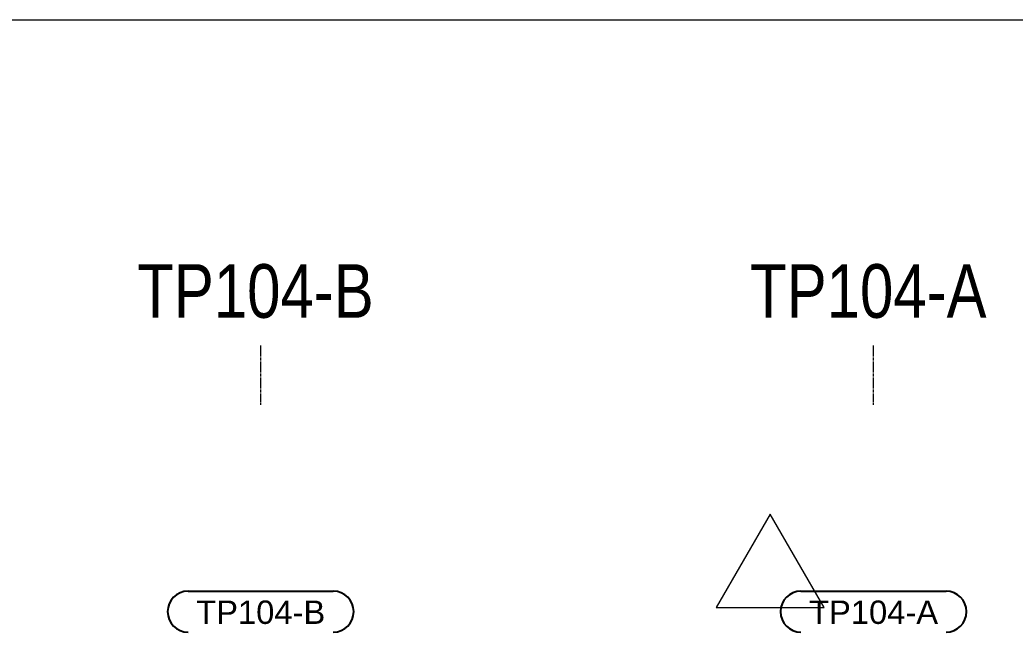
# Model space of a CAD drawing. Header units: inches. Extents: x 209270 to 234360, y -180214 to -150194.
# Drawn here: x 224333 to 229205, y -153191 to -150194 of the extents above; entities that cross this region are included whole.
import ezdxf
from ezdxf.enums import TextEntityAlignment as Align

# ---------------------------------------------------------------- set-up
doc = ezdxf.new("R2010")
doc.units = ezdxf.units.IN
doc.header["$LTSCALE"] = 10
doc.header["$MEASUREMENT"] = 0
doc.linetypes.add('CENTER', pattern=[2, 1.25, -0.25, 0.25, -0.25])
doc.layers.get('0').update_dxf_attribs({"color": 1})
doc.layers.add('_BLUE_0', color=5, linetype='Continuous')
doc.layers.add('_BLUE_10', color=5, linetype='Continuous')
for name, color, linetype, lineweight in [('AM_VIEWS', 1, 'Continuous', 0), ('CEN', 1, 'CENTER', 9), ('REV-F', 1, 'Continuous', 9), ('TEXT', 1, 'Continuous', 13)]:
    doc.layers.add(name, color=color, linetype=linetype, lineweight=lineweight)
doc.styles.add('Arial', font='arial.ttf', dxfattribs={"height": 0.2})
doc.styles.add('TEXT_350', font='arial.ttf', dxfattribs={"width": 0.8, "height": 3.5})

# ---------------------------------------------------------------- blocks, each defined once
blk = doc.blocks.new('A$Cdd6af47b')
at = {"layer": 'REV-F'}
blk.add_lwpolyline([(-263.9, 457), (-527.7, 0), (0, 0)], close=True, dxfattribs=at)
blk = doc.blocks.new('MECH_DRAWING')
at = {"layer": 'AM_VIEWS'}
blk.add_lwpolyline([(209270.3, -150194), (234359.8, -150194), (234359.8, -180214.3), (209270.3, -180214.3)], close=True, dxfattribs=at)
at = {"layer": 'CEN'}
for p, q in [((225511.9, -152078.7), (225511.9, -151787.7)), ((228511.9, -152078.7), (228511.9, -151787.7))]:
    blk.add_line(p, q, dxfattribs=at)
at = {"layer": 'REV-F'}
blk.add_blockref('A$Cdd6af47b', (228269.8, -153070.4), dxfattribs=at)
at = {"layer": 'TEXT', "style": 'TEXT_350', "width": 0.8}
for s, p in [('TP104-B', (225486.5, -151521, 0)), ('TP104-A', (228486.5, -151521, 0))]:
    blk.add_text(s, height=262.5, dxfattribs=at).set_placement(p, align=Align.MIDDLE)
blk = doc.blocks.new('GridLine-116860372-116904 - 114867')
at = {"layer": '_BLUE_10', "linetype": 'Continuous'}
blk.add_line((23506.1, 27911.7), (24395.1, 27911.7), dxfattribs=at)
for centre, start, end in [((23506.1, 27786.7), 90, 270), ((24395.1, 27786.7), 270, 90)]:
    blk.add_arc(centre, 125, start, end, dxfattribs=at)
at = {"layer": '_BLUE_10', "linetype": 'Continuous', "style": 'Arial'}
blk.add_text('TP104-A', height=143.26, dxfattribs=at).set_placement((23556.1, 27711.7))
blk = doc.blocks.new('GridLine-116860372-116903 - 114867')
at = {"layer": '_BLUE_10', "linetype": 'Continuous'}
blk.add_line((19756.1, 27911.7), (20645.1, 27911.7), dxfattribs=at)
for centre, start, end in [((19756.1, 27786.7), 90, 270), ((20645.1, 27786.7), 270, 90)]:
    blk.add_arc(centre, 125, start, end, dxfattribs=at)
at = {"layer": '_BLUE_10', "linetype": 'Continuous', "style": 'Arial'}
blk.add_text('TP104-B', height=143.26, dxfattribs=at).set_placement((19806.1, 27711.7))
blk = doc.blocks.new('STR_DRAWING')
at = {"layer": '_BLUE_0', "xscale": 0.8, "yscale": 0.8, "zscale": 0.8}
for name in ['GridLine-116860372-116903 - 114867', 'GridLine-116860372-116904 - 114867']:
    blk.add_blockref(name, (971.5, 4264.2), dxfattribs=at)

msp = doc.modelspace()

# ---------------------------------------------------------------- block references
msp.add_blockref('MECH_DRAWING', (0, 0))
at = {"xscale": 0.9999999999078191, "yscale": 1.0000000000951985}
msp.add_blockref('STR_DRAWING', (208379.9, -179584.5), dxfattribs=at)

doc.saveas('drawing.dxf')
